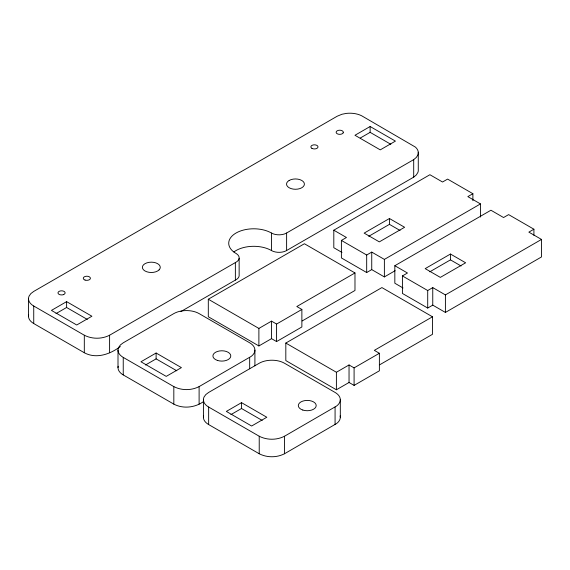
<?xml version="1.0" encoding="UTF-8"?>
<svg xmlns="http://www.w3.org/2000/svg" width="570" height="570" viewBox="0 0 570 570"><rect width="100%" height="100%" fill="white"/><g stroke="black" fill="none" stroke-linecap="round" stroke-linejoin="round"><path stroke-width="0.85" d="M180.918 311.548L235.367 280.098L235.367 262.578A10.73 6.192 0 0 0 236.657 253.849L236.044 253.458A25.037 14.457 0 0 1 236.044 233.023A25.037 14.457 0 0 1 271.441 233.023A10.73 6.192 0 0 0 286.055 233.322L413.699 159.629L416.342 157.413L417.903 154.869A17.884 10.324 0 0 0 415.416 147.103L363.297 116.729A17.884 10.324 0 0 0 346.375 113.394L341.95 114.257L337.191 116.223L33.737 291.42L30.894 293.557L29.113 296.044A17.884 10.324 0 0 0 33.737 306.019L33.737 323.539L84.31 352.737C96.209 359.271 110.302 354.17 120.334 346.539M233.885 251.961A25.037 14.457 0 0 1 271.441 250.536A10.73 6.192 0 0 0 286.055 250.843L413.699 177.149L416.342 174.933L417.903 172.389A17.884 10.324 0 0 0 418.273 169.703L418.273 152.183M123.241 357.404L173.822 386.603C181.595 390.607 191.335 390.607 199.108 386.603L251.213 356.378A17.884 10.324 0 0 0 249.667 342.791L199.108 313.6A17.884 10.324 0 0 0 173.822 313.6L123.241 342.805L120.405 344.943L118.617 347.429A17.884 10.324 0 0 0 123.241 357.404L123.241 374.925L173.822 404.123C183.255 409.089 195.161 407.643 203.704 401.465M208.648 407.037L259.222 436.235C266.995 440.24 276.735 440.24 284.508 436.235L336.613 406.011A17.884 10.324 0 0 0 335.075 392.431L284.508 363.24A17.884 10.324 0 0 0 259.222 363.24L208.648 392.438L205.806 394.575L204.017 397.062A17.884 10.324 0 0 0 208.648 407.037L208.648 424.557L259.222 453.756C266.995 457.76 276.735 457.76 284.508 453.756L336.613 423.531A17.884 10.324 0 0 0 340.155 415.901M66.612 301.637L51.435 310.401L76.729 325L91.898 316.236L66.612 301.637L66.612 307.479L87.303 319.428M370.137 126.512L354.968 135.268L380.254 149.867L395.43 141.111L370.137 126.512L370.137 132.347L390.828 144.296M55.988 313.614L66.612 307.479M360.276 138.04L370.137 132.347M33.737 306.019L84.31 335.217C92.084 339.221 101.831 339.221 109.604 335.217L235.367 262.578M354.982 272.952L296.813 306.532L301.872 309.446L301.872 326.966L276.585 341.572L271.527 338.651L258.887 345.947L208.307 316.749L208.307 299.229L304.401 243.746L354.982 272.952L354.982 290.472L302.171 320.96M341.986 252.439L333.806 247.715L333.806 230.195L429.901 174.719L442.541 182.015L447.6 179.094L472.886 193.7L472.886 200.704M395.145 270.7L384.38 276.92L371.74 269.617L366.681 272.538L341.394 257.939L341.394 240.419L346.453 237.498L333.806 230.195M156.116 353.022L140.947 361.779L166.233 376.385L181.41 367.622L156.116 353.022L156.116 358.865L176.807 370.806M389.438 218.517L364.152 233.116L379.321 241.88L404.615 227.28L389.438 218.517L389.438 224.359L368.747 236.301M145.5 364.992L156.116 358.865M341.394 240.419L366.681 255.018L371.74 252.097L384.38 259.4L480.474 203.917L480.474 217.056M472.886 193.7L467.835 196.614L480.474 203.917M208.307 299.229L258.887 328.427L271.527 321.131L276.585 324.052L301.872 309.446M403.011 287.957L394.832 283.233L394.832 265.713L490.927 210.23L503.567 217.533L508.625 214.612L533.912 229.211L533.912 235.346M432.488 316.785L374.326 350.365L379.385 353.279L379.385 370.799L354.091 385.398L349.04 382.484L336.393 389.78L285.819 360.582L285.819 343.062L381.907 287.579L432.488 316.785L432.488 334.305L379.684 364.786M533.912 229.211L528.853 232.133L541.5 239.429L541.5 256.949L445.405 312.431L432.758 305.128L427.707 308.049L402.413 293.45L402.413 275.93L407.472 273.009L394.832 265.713M450.464 254.035L425.177 268.634L440.346 277.391L465.633 262.791L450.464 254.035L450.464 259.87L429.773 271.819M402.413 275.93L427.707 290.529L432.758 287.608L445.405 294.911L541.5 239.429M241.523 402.655L226.347 411.419L251.634 426.018L266.81 417.254L241.523 402.655L241.523 408.498L262.207 420.439M230.9 414.625L241.523 408.498M285.819 343.062L336.393 372.26L349.04 364.964L354.091 367.878L379.385 353.279M389.438 224.359L400.062 230.487M450.464 259.87L461.087 266.005M445.405 294.911L445.405 312.431M432.758 287.608L432.758 305.128M427.707 290.529L427.707 308.049M413.699 159.629L413.699 177.149M384.38 259.4L384.38 276.92M371.74 252.097L371.74 269.617M366.681 255.018L366.681 272.538M354.091 367.878L354.091 385.398M349.04 364.964L349.04 382.484M340.311 399.727L340.311 417.247M336.393 372.26L336.393 389.78M335.075 407.03L335.075 424.55M286.617 233.023L286.617 250.536M284.508 436.235L284.508 453.756M276.585 324.052L276.585 341.572M271.441 233.023L271.441 250.536M271.527 321.131L271.527 338.651M259.222 436.235L259.222 453.756M258.887 328.427L258.887 345.947M254.911 350.094L254.911 365.862M249.674 357.397L249.674 368.783M239.143 258.367L239.143 275.887A10.73 6.192 0 0 1 235.367 280.098M203.412 399.734L203.412 417.254M199.108 386.603L199.108 404.123M173.822 386.603L173.822 404.123M118.004 350.101L118.004 367.622M109.604 335.217L109.604 352.737M84.31 335.217L84.31 352.737M28.5 298.723L28.5 316.236M123.241 374.925A17.884 10.324 0 0 1 118.161 366.275M208.648 424.557A17.884 10.324 0 0 1 203.561 415.908M33.737 323.539A17.884 10.324 0 0 1 28.65 314.889M343.176 132.817L342.819 133.316A3.577 2.066 0 0 1 337.547 133.922A3.577 2.066 0 0 1 337.191 130.822L337.932 130.494A3.577 2.066 0 0 1 341.9 130.644A3.577 2.066 0 0 1 343.176 132.817M159.073 269.909L157.648 270.978A8.942 5.159 0 0 1 145.001 270.978A8.942 5.159 0 0 1 145.001 263.682L146.853 262.863A8.942 5.159 0 0 1 157.648 263.682A8.942 5.159 0 0 1 159.073 269.909M289.147 180.462L287.722 181.531A8.942 5.159 0 0 0 289.147 187.758A8.942 5.159 0 0 0 299.941 188.577L301.786 187.758A8.942 5.159 0 0 0 301.786 180.462A8.942 5.159 0 0 0 289.147 180.462M63.341 294.669L62.479 294.875A3.577 2.066 0 0 1 58.033 292.524A3.577 2.066 0 0 1 63.605 291.185A3.577 2.066 0 0 1 63.341 294.669M217.391 360.411A8.942 5.159 0 0 0 230.8 355.937A8.942 5.159 0 0 0 217.391 351.469A8.942 5.159 0 0 0 217.391 360.411M302.791 410.044A8.942 5.159 0 0 0 316.2 405.569A8.942 5.159 0 0 0 302.791 401.102A8.942 5.159 0 0 0 302.791 410.044M311.904 148.343A3.577 2.066 0 0 0 317.889 147.416A3.577 2.066 0 0 0 313.507 144.887A3.577 2.066 0 0 0 311.904 148.343M85.051 280.07A3.577 2.066 0 0 0 90.416 278.281A3.577 2.066 0 0 0 85.051 276.493A3.577 2.066 0 0 0 85.051 280.07"/></g></svg>
